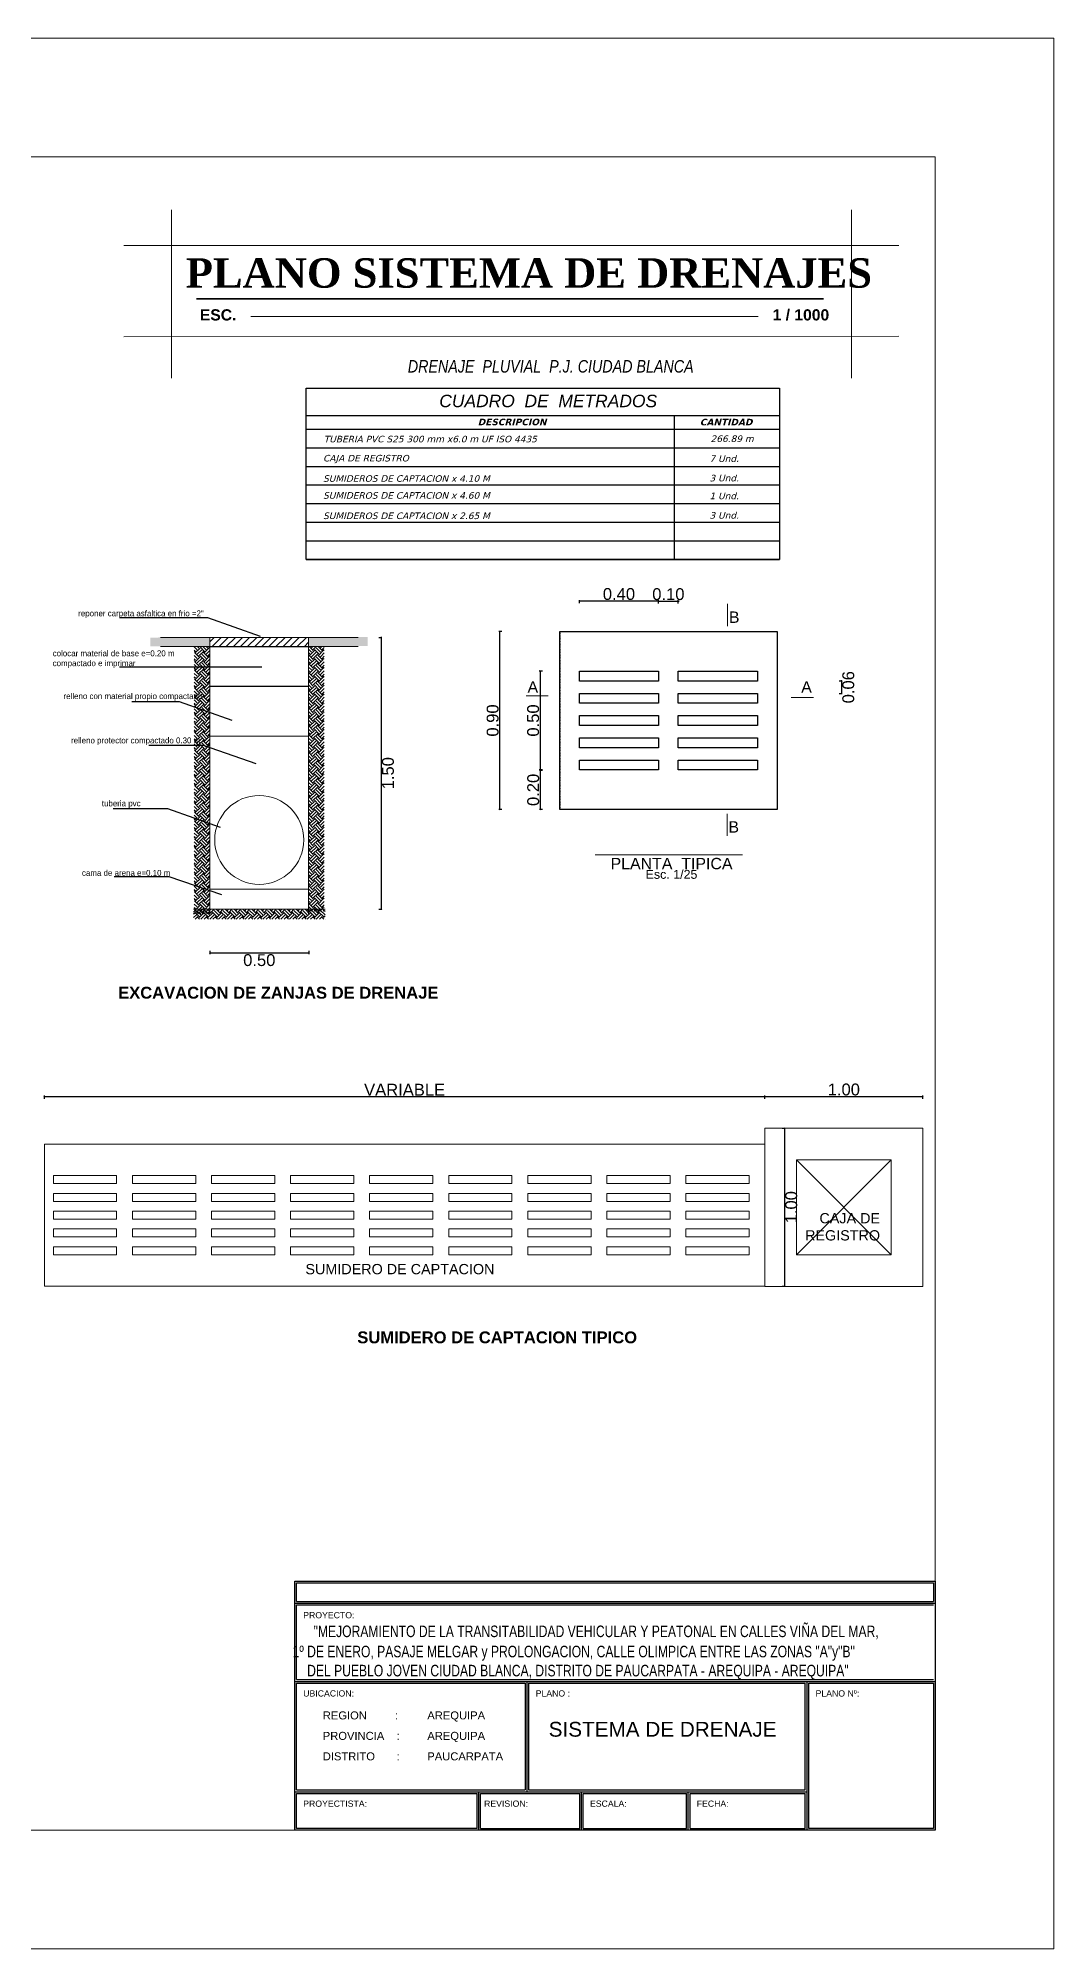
# Model space of a CAD drawing. Header units: millimetres. Extents: x 1977 to 2307, y 1030 to 1272.
# Drawn here: x 2178.4 to 2306.8, y 1030.2 to 1272 of the extents above; entities that cross this region are included whole.
import ezdxf

# ---------------------------------------------------------------- set-up
doc = ezdxf.new("R2010")
doc.units = ezdxf.units.MM
doc.linetypes.add('ACAD_ISO02W100', pattern=[15, 12, -3])
doc.layers.get('DEFPOINTS').update_dxf_attribs({"lineweight": 5})
for name, color, linetype, lineweight in [('00TRANSITO', 252, 'Continuous', 5), ('ACHURADO', 232, 'Continuous', 5), ('AREA-DEPORTIVA', 135, 'Continuous', 5), ('HATCH', 134, 'Continuous', 13), ('MARCO', 64, 'Continuous', 5), ('pluma 01', 252, 'Continuous', 9), ('TEXTO', 232, 'Continuous', 5), ('Textos', 3, 'Continuous', 15), ('textura arboles', 56, 'Continuous', 20), ('texturas', 40, 'Continuous', 5), ('veradas', 9, 'Continuous', 5)]:
    doc.layers.add(name, color=color, linetype=linetype, lineweight=lineweight)
doc.styles.add('Arial', font='arial.ttf')
doc.styles.add('R', font='arial.ttf')
doc.styles.get("Standard").update_dxf_attribs({"font": 'arial.ttf'})
doc.styles.add('TEXTO55', font='', dxfattribs={"height": 0.0875})
doc.styles.add('TEXTO65', font='arial.ttf', dxfattribs={"height": 1})
doc.styles.add('urb', font='arial.ttf', dxfattribs={"height": 15})
doc.styles.add('Z175', font='', dxfattribs={"height": 0.23})
doc.styles.get('TEXTO55').set_extended_font_data('Arial', bold=True)
doc.styles.get('Z175').set_extended_font_data('Times New Roman', bold=True)
doc.dimstyles.new('DET 2', dxfattribs={"dimtxt": 0.1, "dimasz": 0.05, "dimexe": 0.18, "dimexo": 0.5, "dimgap": 0.1, "dimtad": 0, "dimtih": 1, "dimtoh": 1, "dimlfac": 0.5, "dimzin": 4, "dimdsep": 46, "dimtxsty": 'TEXTO65', "dimblk": 'DOT', "dimcen": 2.5, "dimdle": 0.1, "dimclrt": 256, "dimadec": 0, "dimazin": 1, "dimtfac": 1, "dimtmove": 2, "dimatfit": 1, "dimfxl": 1, "dimtzin": 3, "dimarcsym": 0})
doc.dimstyles.get("Standard").update_dxf_attribs({"dimtxt": 0.18, "dimasz": 0.18, "dimexe": 0.18, "dimexo": 0.0625, "dimgap": 0.09, "dimtad": 0, "dimtih": 1, "dimtoh": 1, "dimdec": 4, "dimzin": 0, "dimdsep": 46, "dimtxsty": 'Standard', "dimcen": 0.09, "dimadec": 0, "dimazin": 0, "dimtfac": 1, "dimtdec": 4, "dimtofl": 0, "dimtmove": 0, "dimatfit": 3, "dimfxl": 1, "dimtolj": 1, "dimtzin": 0, "dimarcsym": 0})

# ---------------------------------------------------------------- blocks, each defined once
blk = doc.blocks.new('_Oblique')
at = {"color": 0, "linetype": 'ByBlock', "lineweight": -2}
blk.add_line((-0.5, -0.5), (0.5, 0.5), dxfattribs=at)
blk = doc.blocks.new('*D40')
at = {"color": 6, "lineweight": -2}
for p, q in [((2246.83, 1200.48), (2246.83, 1200.88)), ((2246.83, 1200.78), (2256.83, 1200.78)), ((2256.83, 1200.48), (2256.83, 1200.88))]:
    blk.add_line(p, q, dxfattribs=at)
at = {"layer": 'DEFPOINTS', "color": 0}
for p in [(2256.83, 1200.78), (2246.83, 1195.25), (2256.83, 1195.25)]:
    blk.add_point(p, dxfattribs=at)
at = {"color": 6, "lineweight": -2, "xscale": 0.1, "yscale": 0.1, "zscale": 0.1, "rotation": 180}
blk.add_blockref('_Oblique', (2246.83, 1200.78), dxfattribs=at)
at = {"color": 6, "lineweight": -2, "xscale": 0.1, "yscale": 0.1, "zscale": 0.1}
blk.add_blockref('_Oblique', (2256.83, 1200.78), dxfattribs=at)
at = {"color": 6, "lineweight": 0, "insert": (2251.83, 1201.64), "char_height": 1.5, "attachment_point": 5, "style": 'Arial'}
blk.add_mtext('0.40', dxfattribs=at)
blk = doc.blocks.new('*D41')
at = {"color": 6, "lineweight": -2}
for p, q in [((2242.15, 1191.89), (2241.75, 1191.89)), ((2241.85, 1191.89), (2241.85, 1179.39)), ((2242.15, 1179.39), (2241.75, 1179.39))]:
    blk.add_line(p, q, dxfattribs=at)
at = {"layer": 'DEFPOINTS', "color": 0}
for p in [(2244.33, 1191.89), (2241.85, 1179.39), (2244.33, 1179.39)]:
    blk.add_point(p, dxfattribs=at)
at = {"color": 6, "lineweight": -2, "xscale": 0.1, "yscale": 0.1, "zscale": 0.1}
for p, rotation in [((2241.85, 1191.89), 90), ((2241.85, 1179.39), 270)]:
    blk.add_blockref('_Oblique', p, dxfattribs=dict(at, rotation=rotation))
at = {"color": 6, "lineweight": 0, "insert": (2240.98, 1185.64), "char_height": 1.5, "attachment_point": 5, "rotation": 90, "style": 'Arial'}
blk.add_mtext('0.50', dxfattribs=at)
blk = doc.blocks.new('*D42')
at = {"color": 6, "lineweight": -2}
for p, q in [((2242.16, 1179.33), (2241.76, 1179.33)), ((2241.86, 1179.33), (2241.86, 1174.39)), ((2242.16, 1174.39), (2241.76, 1174.39))]:
    blk.add_line(p, q, dxfattribs=at)
at = {"layer": 'DEFPOINTS', "color": 0}
for p in [(2246.06, 1179.33), (2241.86, 1174.39), (2246.06, 1174.39)]:
    blk.add_point(p, dxfattribs=at)
at = {"color": 6, "lineweight": -2, "xscale": 0.1, "yscale": 0.1, "zscale": 0.1}
for p, rotation in [((2241.86, 1179.33), 90), ((2241.86, 1174.39), 270)]:
    blk.add_blockref('_Oblique', p, dxfattribs=dict(at, rotation=rotation))
at = {"color": 6, "lineweight": 0, "insert": (2240.99, 1176.86), "char_height": 1.5, "attachment_point": 5, "rotation": 90, "style": 'Arial'}
blk.add_mtext('0.20', dxfattribs=at)
blk = doc.blocks.new('*D43')
at = {"color": 6, "lineweight": -2}
for p, q in [((2237.03, 1196.89), (2236.63, 1196.89)), ((2236.73, 1196.89), (2236.73, 1174.39)), ((2237.03, 1174.39), (2236.63, 1174.39))]:
    blk.add_line(p, q, dxfattribs=at)
at = {"layer": 'DEFPOINTS', "color": 0}
for p in [(2255.02, 1196.89), (2236.73, 1174.39), (2255.02, 1174.39)]:
    blk.add_point(p, dxfattribs=at)
at = {"color": 6, "lineweight": -2, "xscale": 0.1, "yscale": 0.1, "zscale": 0.1}
for p, rotation in [((2236.73, 1196.89), 90), ((2236.73, 1174.39), 270)]:
    blk.add_blockref('_Oblique', p, dxfattribs=dict(at, rotation=rotation))
at = {"color": 6, "lineweight": 0, "insert": (2235.86, 1185.64), "char_height": 1.5, "attachment_point": 5, "rotation": 90, "style": 'Arial'}
blk.add_mtext('0.90', dxfattribs=at)
blk = doc.blocks.new('*D48')
at = {"color": 6, "lineweight": -2}
for p, q in [((2256.83, 1200.76), (2256.73, 1200.76)), ((2256.83, 1200.46), (2256.83, 1200.86)), ((2256.83, 1200.76), (2259.33, 1200.76)), ((2259.33, 1200.46), (2259.33, 1200.86)), ((2259.33, 1200.76), (2259.43, 1200.76))]:
    blk.add_line(p, q, dxfattribs=at)
at = {"layer": 'DEFPOINTS', "color": 0}
for p in [(2259.33, 1200.76), (2256.83, 1191.89), (2259.33, 1191.89)]:
    blk.add_point(p, dxfattribs=at)
at = {"color": 6, "lineweight": -2, "xscale": 0.1, "yscale": 0.1, "zscale": 0.1}
blk.add_blockref('_Oblique', (2256.83, 1200.76), dxfattribs=at)
at = {"color": 6, "lineweight": -2, "xscale": 0.1, "yscale": 0.1, "zscale": 0.1, "rotation": 180}
blk.add_blockref('_Oblique', (2259.33, 1200.76), dxfattribs=at)
at = {"color": 6, "lineweight": 0, "insert": (2258.08, 1201.62), "char_height": 1.5, "attachment_point": 5, "style": 'Arial'}
blk.add_mtext('0.10', dxfattribs=at)
blk = doc.blocks.new('*D49')
at = {"color": 6, "lineweight": -2}
for p, q in [((2279.68, 1190.64), (2280.08, 1190.64)), ((2279.98, 1190.64), (2279.98, 1190.74)), ((2279.98, 1190.64), (2279.98, 1189.07)), ((2279.68, 1189.07), (2280.08, 1189.07)), ((2279.98, 1189.07), (2279.98, 1188.97))]:
    blk.add_line(p, q, dxfattribs=at)
at = {"layer": 'DEFPOINTS', "color": 0}
for p in [(2269.33, 1190.64), (2269.33, 1189.07), (2279.98, 1189.07)]:
    blk.add_point(p, dxfattribs=at)
at = {"color": 6, "lineweight": -2, "xscale": 0.1, "yscale": 0.1, "zscale": 0.1}
for p, rotation in [((2279.98, 1190.64), 270), ((2279.98, 1189.07), 90)]:
    blk.add_blockref('_Oblique', p, dxfattribs=dict(at, rotation=rotation))
at = {"color": 6, "lineweight": 0, "insert": (2280.84, 1189.85), "char_height": 1.5, "attachment_point": 5, "rotation": 90, "style": 'Arial'}
blk.add_mtext('0.06', dxfattribs=at)
blk = doc.blocks.new('_DOT')
at = {"color": 0, "linetype": 'ByBlock'}
blk.add_line((-0.5, 0), (-1, 0), dxfattribs=at)
at = {"color": 0, "linetype": 'ByBlock', "const_width": 0.5}
blk.add_lwpolyline([(-0.25, 0, 1), (0.25, 0, 1)], format="xyb", close=True, dxfattribs=at)
blk = doc.blocks.new('*D44')
at = {"color": 6, "lineweight": -2}
for p, q in [((2200.08, 1156.48), (2200.08, 1156.08)), ((2212.61, 1156.18), (2200.08, 1156.18)), ((2212.61, 1156.48), (2212.61, 1156.08))]:
    blk.add_line(p, q, dxfattribs=at)
at = {"layer": 'DEFPOINTS', "color": 0}
for p in [(2200.08, 1161.16), (2212.61, 1161.16), (2200.08, 1156.18)]:
    blk.add_point(p, dxfattribs=at)
at = {"color": 6, "lineweight": -2, "xscale": 0.1, "yscale": 0.1, "zscale": 0.1, "rotation": 180}
blk.add_blockref('_Oblique', (2200.08, 1156.18), dxfattribs=at)
at = {"color": 6, "lineweight": -2, "xscale": 0.1, "yscale": 0.1, "zscale": 0.1}
blk.add_blockref('_Oblique', (2212.61, 1156.18), dxfattribs=at)
at = {"color": 6, "lineweight": 0, "insert": (2206.34, 1155.31), "char_height": 1.5, "attachment_point": 5, "style": 'Arial'}
blk.add_mtext('0.50', dxfattribs=at)
blk = doc.blocks.new('*D45')
at = {"color": 6, "lineweight": -2}
for p, q in [((2221.45, 1196.16), (2221.85, 1196.16)), ((2221.75, 1196.16), (2221.75, 1161.78)), ((2221.45, 1161.78), (2221.85, 1161.78))]:
    blk.add_line(p, q, dxfattribs=at)
at = {"layer": 'DEFPOINTS', "color": 0}
for p in [(2212.58, 1196.16), (2212.58, 1161.78), (2221.75, 1161.78)]:
    blk.add_point(p, dxfattribs=at)
at = {"color": 6, "lineweight": -2, "xscale": 0.1, "yscale": 0.1, "zscale": 0.1}
for p, rotation in [((2221.75, 1196.16), 90), ((2221.75, 1161.78), 270)]:
    blk.add_blockref('_Oblique', p, dxfattribs=dict(at, rotation=rotation))
at = {"color": 6, "lineweight": 0, "insert": (2222.62, 1178.97), "char_height": 1.5, "attachment_point": 5, "rotation": 90, "style": 'Arial'}
blk.add_mtext('1.50', dxfattribs=at)
blk = doc.blocks.new('caja')
at = {"layer": 'textura arboles', "color": 30}
for p, q in [((222823.463, 8167427.918), (222824.063, 8167427.318)), ((222824.063, 8167427.918), (222823.463, 8167427.318))]:
    blk.add_line(p, q, dxfattribs=at)
for points in [[(222823.263, 8167428.118), (222824.263, 8167428.118), (222824.263, 8167427.118), (222823.263, 8167427.118)], [(222823.463, 8167427.918), (222824.063, 8167427.918), (222824.063, 8167427.318), (222823.463, 8167427.318)]]:
    blk.add_lwpolyline(points, close=True, dxfattribs=at)
blk = doc.blocks.new('*D50')
at = {"color": 6, "lineweight": -2}
for p, q in [((2179.16, 1137.77), (2179.16, 1138.17)), ((2179.16, 1138.07), (2270.27, 1138.07)), ((2270.27, 1137.77), (2270.27, 1138.17))]:
    blk.add_line(p, q, dxfattribs=at)
at = {"layer": 'DEFPOINTS', "color": 0}
for p in [(2270.27, 1138.07), (2179.16, 1132.05), (2270.27, 1132.05)]:
    blk.add_point(p, dxfattribs=at)
at = {"color": 6, "lineweight": -2, "xscale": 0.1, "yscale": 0.1, "zscale": 0.1, "rotation": 180}
blk.add_blockref('_Oblique', (2179.16, 1138.07), dxfattribs=at)
at = {"color": 6, "lineweight": -2, "xscale": 0.1, "yscale": 0.1, "zscale": 0.1}
blk.add_blockref('_Oblique', (2270.27, 1138.07), dxfattribs=at)
at = {"color": 6, "lineweight": 0, "insert": (2224.72, 1138.92), "char_height": 1.5, "attachment_point": 5, "style": 'Arial'}
blk.add_mtext('VARIABLE', dxfattribs=at)
blk = doc.blocks.new('*D51')
at = {"color": 6, "lineweight": -2}
for p, q in [((2174.77, 1132.05), (2174.37, 1132.05)), ((2174.47, 1132.05), (2174.47, 1114.05)), ((2174.77, 1114.05), (2174.37, 1114.05))]:
    blk.add_line(p, q, dxfattribs=at)
at = {"layer": 'DEFPOINTS', "color": 0}
for p in [(2179.16, 1132.05), (2174.47, 1114.05), (2179.16, 1114.05)]:
    blk.add_point(p, dxfattribs=at)
at = {"color": 6, "lineweight": -2, "xscale": 0.1, "yscale": 0.1, "zscale": 0.1}
for p, rotation in [((2174.47, 1132.05), 90), ((2174.47, 1114.05), 270)]:
    blk.add_blockref('_Oblique', p, dxfattribs=dict(at, rotation=rotation))
at = {"color": 6, "lineweight": 0, "insert": (2173.6, 1123.05), "char_height": 1.5, "attachment_point": 5, "rotation": 90, "style": 'Arial'}
blk.add_mtext('0.90', dxfattribs=at)
blk = doc.blocks.new('*D52')
at = {"color": 6, "lineweight": -2}
for p, q in [((2270.27, 1137.77), (2270.27, 1138.17)), ((2270.27, 1138.07), (2290.27, 1138.07)), ((2290.27, 1137.77), (2290.27, 1138.17))]:
    blk.add_line(p, q, dxfattribs=at)
at = {"layer": 'DEFPOINTS', "color": 0}
for p in [(2290.27, 1138.07), (2290.27, 1134.05), (2270.27, 1132.05)]:
    blk.add_point(p, dxfattribs=at)
at = {"color": 6, "lineweight": -2, "xscale": 0.1, "yscale": 0.1, "zscale": 0.1, "rotation": 180}
blk.add_blockref('_Oblique', (2270.27, 1138.07), dxfattribs=at)
at = {"color": 6, "lineweight": -2, "xscale": 0.1, "yscale": 0.1, "zscale": 0.1}
blk.add_blockref('_Oblique', (2290.27, 1138.07), dxfattribs=at)
at = {"color": 6, "lineweight": 0, "insert": (2280.27, 1138.94), "char_height": 1.5, "attachment_point": 5, "style": 'Arial'}
blk.add_mtext('1.00', dxfattribs=at)
blk = doc.blocks.new('*D53')
at = {"color": 6, "lineweight": -2}
for p, q in [((2272.46, 1134.05), (2272.86, 1134.05)), ((2272.76, 1134.05), (2272.76, 1114.05)), ((2272.46, 1114.05), (2272.86, 1114.05))]:
    blk.add_line(p, q, dxfattribs=at)
at = {"layer": 'DEFPOINTS', "color": 0}
for p in [(2270.27, 1134.05), (2270.27, 1114.05), (2272.76, 1114.05)]:
    blk.add_point(p, dxfattribs=at)
at = {"color": 6, "lineweight": -2, "xscale": 0.1, "yscale": 0.1, "zscale": 0.1}
for p, rotation in [((2272.76, 1134.05), 90), ((2272.76, 1114.05), 270)]:
    blk.add_blockref('_Oblique', p, dxfattribs=dict(at, rotation=rotation))
at = {"color": 6, "lineweight": 0, "insert": (2273.62, 1124.05), "char_height": 1.5, "attachment_point": 5, "rotation": 90, "style": 'Arial'}
blk.add_mtext('1.00', dxfattribs=at)

msp = doc.modelspace()

# ---------------------------------------------------------------- hatches: boundary and pattern name
at = {"lineweight": 0}
h = msp.add_hatch(dxfattribs=at)
h.set_pattern_fill('LINE', color=2, scale=0.2, angle=45, style=0)
h.set_pattern_definition([(45, (2206.33374, 1195.5787), (-0.44901, 0.44901), [])])
h.paths.add_polyline_path([(2200.084, 1196.155), (2212.584, 1196.155), (2212.584, 1195.002), (2200.084, 1195.002)])
at = {"layer": 'HATCH'}
h = msp.add_hatch(dxfattribs=at)
h.set_pattern_fill('EARTH', color=256, scale=0.125, angle=45, style=0)
h.set_pattern_definition([(45, (-12883.635, -5147.35626), (1e-16, 1.122532015), [0.79375, -0.79375]), (45, (-12883.84546, -5147.1458), (1e-16, 1.122532015), [0.79375, -0.79375]), (45, (-12884.0559, -5146.9353), (1e-16, 1.122532015), [0.79375, -0.79375]), (135, (-12884.0559, -5146.795), (-1.122532015, 1e-16), [0.79375, -0.79375]), (135, (-12883.84546, -5146.5845), (-1.122532015, 1e-16), [0.79375, -0.79375]), (135, (-12883.635, -5146.37404), (-1.122532015, 1e-16), [0.79375, -0.79375])])
h.paths.add_polyline_path([(2200.084, 1194.999), (2198.121, 1195.005), (2198.123, 1161.193), (2200.084, 1161.155)])
h = msp.add_hatch(dxfattribs=at)
h.set_pattern_fill('EARTH', color=256, scale=0.125, angle=45, style=0)
h.set_pattern_definition([(45, (-12869.1744, -5146.5572), (1e-16, 1.122532015), [0.79375, -0.79375]), (45, (-12869.38486, -5146.3467), (1e-16, 1.122532015), [0.79375, -0.79375]), (45, (-12869.5953, -5146.1362), (1e-16, 1.122532015), [0.79375, -0.79375]), (135, (-12869.5953, -5145.9959), (-1.122532015, 1e-16), [0.79375, -0.79375]), (135, (-12869.38486, -5145.78544), (-1.122532015, 1e-16), [0.79375, -0.79375]), (135, (-12869.1744, -5145.575), (-1.122532015, 1e-16), [0.79375, -0.79375])])
h.paths.add_polyline_path([(2214.549, 1195.008), (2212.584, 1195.008), (2212.584, 1161.503), (2214.544, 1161.503)])
h = msp.add_hatch(dxfattribs=at)
h.set_pattern_fill('EARTH', color=256, scale=0.125, angle=45, style=0)
h.set_pattern_definition([(45, (-14296.4584, -4852.0003), (1e-16, 1.122532015), [0.79375, -0.79375]), (45, (-14296.6689, -4851.7898), (1e-16, 1.122532015), [0.79375, -0.79375]), (45, (-14296.8794, -4851.5793), (1e-16, 1.122532015), [0.79375, -0.79375]), (135, (-14296.8794, -4851.439), (-1.122532015, 1e-16), [0.79375, -0.79375]), (135, (-14296.6689, -4851.22855), (-1.122532015, 1e-16), [0.79375, -0.79375]), (135, (-14296.4584, -4851.0181), (-1.122532015, 1e-16), [0.79375, -0.79375])])
h.paths.add_polyline_path([(2198.019, 1161.753), (2198.019, 1160.495), (2214.658, 1160.495), (2214.658, 1161.753)])
at = {"layer": 'veradas'}
for points in [[(2200.046, 1196.177), (2192.576, 1196.137), (2192.576, 1195.028), (2200.046, 1195.028)], [(2220.048, 1196.198), (2212.578, 1196.158), (2212.578, 1195.05), (2220.048, 1195.05)]]:
    msp.add_hatch(color=256, dxfattribs=at).paths.add_polyline_path(points)

# ---------------------------------------------------------------- linework, layer by layer
for p, q in [((2212.267, 1224.246), (2272.155, 1224.246)), ((2258.793, 1224.246), (2258.793, 1206.009)), ((2212.267, 1222.517), (2272.155, 1222.517)), ((2212.267, 1220.159), (2272.155, 1220.159)), ((2212.267, 1217.8), (2272.155, 1217.8)), ((2212.267, 1215.442), (2272.155, 1215.442)), ((2212.267, 1213.084), (2272.155, 1213.084)), ((2212.267, 1210.726), (2272.155, 1210.726)), ((2212.267, 1210.726), (2272.155, 1210.726)), ((2212.267, 1208.367), (2272.155, 1208.367)), ((2212.267, 1206.009), (2272.155, 1206.009))]:
    msp.add_line(p, q)
at = {"color": 2, "lineweight": 30}
for p, q in [((2200.084, 1195.002), (2212.584, 1195.002)), ((2200.084, 1190.002), (2212.584, 1190.002))]:
    msp.add_line(p, q, dxfattribs=at)
at = {"color": 2, "lineweight": 0}
for p, q in [((2200.084, 1183.655), (2212.584, 1183.655)), ((2200.084, 1164.28), (2212.584, 1164.28)), ((2200.084, 1161.78), (2212.584, 1161.78))]:
    msp.add_line(p, q, dxfattribs=at)
at = {"color": 2}
for p, q in [((2210.823, 1073.945), (2291.823, 1073.945)), ((2210.823, 1064.045), (2291.823, 1064.045)), ((2240.184, 1064.045), (2240.184, 1050.095)), ((2275.623, 1045.215), (2275.623, 1064.045)), ((2210.823, 1050.095), (2275.623, 1050.095)), ((2234.107, 1045.215), (2234.107, 1050.095)), ((2247.091, 1045.215), (2247.091, 1050.095)), ((2260.591, 1045.215), (2260.591, 1050.095))]:
    msp.add_line(p, q, dxfattribs=at)
at = {"color": 8}
for p, q in [((2211.048, 1074.17), (2291.598, 1074.17)), ((2211.048, 1073.72), (2291.598, 1073.72)), ((2211.048, 1064.27), (2291.598, 1064.27)), ((2211.048, 1063.82), (2239.959, 1063.82)), ((2239.959, 1063.82), (2239.959, 1050.32)), ((2240.409, 1063.82), (2275.398, 1063.82)), ((2240.409, 1063.82), (2240.409, 1050.32)), ((2275.398, 1050.32), (2275.398, 1063.82)), ((2275.848, 1063.82), (2291.598, 1063.82)), ((2275.848, 1045.44), (2275.848, 1063.82)), ((2211.048, 1050.32), (2239.959, 1050.32)), ((2211.048, 1049.87), (2233.882, 1049.87)), ((2233.882, 1045.44), (2233.882, 1049.87)), ((2234.332, 1049.87), (2246.866, 1049.87)), ((2234.332, 1045.44), (2234.332, 1049.87)), ((2240.409, 1050.32), (2275.398, 1050.32)), ((2246.866, 1045.44), (2246.866, 1049.87)), ((2247.316, 1049.87), (2260.366, 1049.87)), ((2247.316, 1045.44), (2247.316, 1049.87)), ((2260.366, 1045.44), (2260.366, 1049.87)), ((2260.816, 1049.87), (2275.398, 1049.87)), ((2260.816, 1045.44), (2260.816, 1049.87)), ((2275.398, 1045.44), (2275.398, 1049.87)), ((2234.332, 1045.44), (2246.866, 1045.44)), ((2247.316, 1045.44), (2260.366, 1045.44)), ((2260.816, 1045.44), (2275.398, 1045.44))]:
    msp.add_line(p, q, dxfattribs=at)
msp.add_lwpolyline([(2272.155, 1206.009), (2212.267, 1206.009), (2212.267, 1227.707), (2272.155, 1227.707)], close=True)
at = {"color": 2, "lineweight": 0}
msp.add_lwpolyline([(2200.084, 1196.155), (2212.584, 1196.155), (2212.584, 1195.002), (2200.084, 1195.002)], close=True, dxfattribs=at)
at = {"color": 4}
msp.add_lwpolyline([(2210.823, 1076.745), (2291.823, 1076.745), (2291.823, 1045.215), (2210.823, 1045.215)], close=True, dxfattribs=at)
msp.add_lwpolyline([(2210.823, 1076.745), (2291.823, 1076.745), (2291.823, 1045.215), (2210.823, 1045.215)], close=True, dxfattribs=at)
at = {"color": 8}
for points in [[(2211.048, 1074.17), (2211.048, 1076.52), (2291.598, 1076.52), (2291.598, 1074.17)], [(2211.048, 1064.27), (2211.048, 1073.72)], [(2211.048, 1050.32), (2211.048, 1063.82)], [(2291.598, 1063.82), (2291.598, 1045.44), (2275.848, 1045.44)], [(2233.882, 1045.44), (2211.048, 1045.44), (2211.048, 1049.87)]]:
    msp.add_lwpolyline(points, dxfattribs=at)
at = {"color": 2, "lineweight": 0}
msp.add_circle((2206.334, 1170.53), 5.625, dxfattribs=at)
at = {"layer": 'ACHURADO', "color": 41, "linetype": 'ACAD_ISO02W100', "lineweight": -3, "ltscale": 0.005}
msp.add_line((2244.335, 1196.886), (2244.335, 1174.386), dxfattribs=at)
at = {"layer": 'ACHURADO', "color": 30, "lineweight": 30}
msp.add_lwpolyline([(2244.335, 1196.886), (2271.835, 1196.886), (2271.835, 1174.386), (2244.335, 1174.386)], close=True, dxfattribs=at)
for points in [[(2256.835, 1191.886), (2256.835, 1190.636), (2246.835, 1190.636), (2246.835, 1191.886), (2256.835, 1191.886)], [(2269.335, 1191.886), (2269.335, 1190.636), (2259.335, 1190.636), (2259.335, 1191.886), (2269.335, 1191.886)], [(2256.835, 1189.073), (2256.835, 1187.823), (2246.835, 1187.823), (2246.835, 1189.073), (2256.835, 1189.073)], [(2269.335, 1189.073), (2269.335, 1187.823), (2259.335, 1187.823), (2259.335, 1189.073), (2269.335, 1189.073)], [(2256.835, 1186.261), (2256.835, 1185.011), (2246.835, 1185.011), (2246.835, 1186.261), (2256.835, 1186.261)], [(2269.335, 1186.261), (2269.335, 1185.011), (2259.335, 1185.011), (2259.335, 1186.261), (2269.335, 1186.261)], [(2256.835, 1183.448), (2256.835, 1182.198), (2246.835, 1182.198), (2246.835, 1183.448), (2256.835, 1183.448)], [(2269.335, 1183.448), (2269.335, 1182.198), (2259.335, 1182.198), (2259.335, 1183.448), (2269.335, 1183.448)], [(2256.835, 1180.636), (2256.835, 1179.386), (2246.835, 1179.386), (2246.835, 1180.636), (2256.835, 1180.636)], [(2269.335, 1180.636), (2269.335, 1179.386), (2259.335, 1179.386), (2259.335, 1180.636), (2269.335, 1180.636)]]:
    msp.add_lwpolyline(points, dxfattribs=at)
at = {"layer": 'ACHURADO', "color": 30}
msp.add_lwpolyline([(2179.159, 1114.046), (2270.296, 1114.046), (2270.296, 1132.046), (2179.159, 1132.046)], close=True, dxfattribs=at)
for points in [[(2188.296, 1127.046), (2188.296, 1128.046), (2180.296, 1128.046), (2180.296, 1127.046), (2188.296, 1127.046)], [(2188.296, 1127.046), (2188.296, 1128.046), (2180.296, 1128.046), (2180.296, 1127.046), (2188.296, 1127.046)], [(2198.296, 1127.046), (2198.296, 1128.046), (2190.296, 1128.046), (2190.296, 1127.046), (2198.296, 1127.046)], [(2198.296, 1127.046), (2198.296, 1128.046), (2190.296, 1128.046), (2190.296, 1127.046), (2198.296, 1127.046)], [(2208.296, 1127.046), (2208.296, 1128.046), (2200.296, 1128.046), (2200.296, 1127.046), (2208.296, 1127.046)], [(2208.296, 1127.046), (2208.296, 1128.046), (2200.296, 1128.046), (2200.296, 1127.046), (2208.296, 1127.046)], [(2218.296, 1127.046), (2218.296, 1128.046), (2210.296, 1128.046), (2210.296, 1127.046), (2218.296, 1127.046)], [(2218.296, 1127.046), (2218.296, 1128.046), (2210.296, 1128.046), (2210.296, 1127.046), (2218.296, 1127.046)], [(2228.296, 1127.046), (2228.296, 1128.046), (2220.296, 1128.046), (2220.296, 1127.046), (2228.296, 1127.046)], [(2228.296, 1127.046), (2228.296, 1128.046), (2220.296, 1128.046), (2220.296, 1127.046), (2228.296, 1127.046)], [(2238.296, 1127.046), (2238.296, 1128.046), (2230.296, 1128.046), (2230.296, 1127.046), (2238.296, 1127.046)], [(2238.296, 1127.046), (2238.296, 1128.046), (2230.296, 1128.046), (2230.296, 1127.046), (2238.296, 1127.046)], [(2248.296, 1127.046), (2248.296, 1128.046), (2240.296, 1128.046), (2240.296, 1127.046), (2248.296, 1127.046)], [(2248.296, 1127.046), (2248.296, 1128.046), (2240.296, 1128.046), (2240.296, 1127.046), (2248.296, 1127.046)], [(2258.296, 1127.046), (2258.296, 1128.046), (2250.296, 1128.046), (2250.296, 1127.046), (2258.296, 1127.046)], [(2258.296, 1127.046), (2258.296, 1128.046), (2250.296, 1128.046), (2250.296, 1127.046), (2258.296, 1127.046)], [(2268.296, 1127.046), (2268.296, 1128.046), (2260.296, 1128.046), (2260.296, 1127.046), (2268.296, 1127.046)], [(2268.296, 1127.046), (2268.296, 1128.046), (2260.296, 1128.046), (2260.296, 1127.046), (2268.296, 1127.046)], [(2188.296, 1124.796), (2188.296, 1125.796), (2180.296, 1125.796), (2180.296, 1124.796), (2188.296, 1124.796)], [(2188.296, 1124.796), (2188.296, 1125.796), (2180.296, 1125.796), (2180.296, 1124.796), (2188.296, 1124.796)], [(2198.296, 1124.796), (2198.296, 1125.796), (2190.296, 1125.796), (2190.296, 1124.796), (2198.296, 1124.796)], [(2198.296, 1124.796), (2198.296, 1125.796), (2190.296, 1125.796), (2190.296, 1124.796), (2198.296, 1124.796)], [(2208.296, 1124.796), (2208.296, 1125.796), (2200.296, 1125.796), (2200.296, 1124.796), (2208.296, 1124.796)], [(2208.296, 1124.796), (2208.296, 1125.796), (2200.296, 1125.796), (2200.296, 1124.796), (2208.296, 1124.796)], [(2218.296, 1124.796), (2218.296, 1125.796), (2210.296, 1125.796), (2210.296, 1124.796), (2218.296, 1124.796)], [(2218.296, 1124.796), (2218.296, 1125.796), (2210.296, 1125.796), (2210.296, 1124.796), (2218.296, 1124.796)], [(2228.296, 1124.796), (2228.296, 1125.796), (2220.296, 1125.796), (2220.296, 1124.796), (2228.296, 1124.796)], [(2228.296, 1124.796), (2228.296, 1125.796), (2220.296, 1125.796), (2220.296, 1124.796), (2228.296, 1124.796)], [(2238.296, 1124.796), (2238.296, 1125.796), (2230.296, 1125.796), (2230.296, 1124.796), (2238.296, 1124.796)], [(2238.296, 1124.796), (2238.296, 1125.796), (2230.296, 1125.796), (2230.296, 1124.796), (2238.296, 1124.796)], [(2248.296, 1124.796), (2248.296, 1125.796), (2240.296, 1125.796), (2240.296, 1124.796), (2248.296, 1124.796)], [(2248.296, 1124.796), (2248.296, 1125.796), (2240.296, 1125.796), (2240.296, 1124.796), (2248.296, 1124.796)], [(2258.296, 1124.796), (2258.296, 1125.796), (2250.296, 1125.796), (2250.296, 1124.796), (2258.296, 1124.796)], [(2258.296, 1124.796), (2258.296, 1125.796), (2250.296, 1125.796), (2250.296, 1124.796), (2258.296, 1124.796)], [(2268.296, 1124.796), (2268.296, 1125.796), (2260.296, 1125.796), (2260.296, 1124.796), (2268.296, 1124.796)], [(2268.296, 1124.796), (2268.296, 1125.796), (2260.296, 1125.796), (2260.296, 1124.796), (2268.296, 1124.796)], [(2188.296, 1122.546), (2188.296, 1123.546), (2180.296, 1123.546), (2180.296, 1122.546), (2188.296, 1122.546)], [(2188.296, 1122.546), (2188.296, 1123.546), (2180.296, 1123.546), (2180.296, 1122.546), (2188.296, 1122.546)], [(2198.296, 1122.546), (2198.296, 1123.546), (2190.296, 1123.546), (2190.296, 1122.546), (2198.296, 1122.546)], [(2198.296, 1122.546), (2198.296, 1123.546), (2190.296, 1123.546), (2190.296, 1122.546), (2198.296, 1122.546)], [(2208.296, 1122.546), (2208.296, 1123.546), (2200.296, 1123.546), (2200.296, 1122.546), (2208.296, 1122.546)], [(2208.296, 1122.546), (2208.296, 1123.546), (2200.296, 1123.546), (2200.296, 1122.546), (2208.296, 1122.546)], [(2218.296, 1122.546), (2218.296, 1123.546), (2210.296, 1123.546), (2210.296, 1122.546), (2218.296, 1122.546)], [(2218.296, 1122.546), (2218.296, 1123.546), (2210.296, 1123.546), (2210.296, 1122.546), (2218.296, 1122.546)], [(2228.296, 1122.546), (2228.296, 1123.546), (2220.296, 1123.546), (2220.296, 1122.546), (2228.296, 1122.546)], [(2228.296, 1122.546), (2228.296, 1123.546), (2220.296, 1123.546), (2220.296, 1122.546), (2228.296, 1122.546)], [(2238.296, 1122.546), (2238.296, 1123.546), (2230.296, 1123.546), (2230.296, 1122.546), (2238.296, 1122.546)], [(2238.296, 1122.546), (2238.296, 1123.546), (2230.296, 1123.546), (2230.296, 1122.546), (2238.296, 1122.546)], [(2248.296, 1122.546), (2248.296, 1123.546), (2240.296, 1123.546), (2240.296, 1122.546), (2248.296, 1122.546)], [(2248.296, 1122.546), (2248.296, 1123.546), (2240.296, 1123.546), (2240.296, 1122.546), (2248.296, 1122.546)], [(2258.296, 1122.546), (2258.296, 1123.546), (2250.296, 1123.546), (2250.296, 1122.546), (2258.296, 1122.546)], [(2258.296, 1122.546), (2258.296, 1123.546), (2250.296, 1123.546), (2250.296, 1122.546), (2258.296, 1122.546)], [(2268.296, 1122.546), (2268.296, 1123.546), (2260.296, 1123.546), (2260.296, 1122.546), (2268.296, 1122.546)], [(2268.296, 1122.546), (2268.296, 1123.546), (2260.296, 1123.546), (2260.296, 1122.546), (2268.296, 1122.546)], [(2188.296, 1120.296), (2188.296, 1121.296), (2180.296, 1121.296), (2180.296, 1120.296), (2188.296, 1120.296)], [(2188.296, 1120.296), (2188.296, 1121.296), (2180.296, 1121.296), (2180.296, 1120.296), (2188.296, 1120.296)], [(2198.296, 1120.296), (2198.296, 1121.296), (2190.296, 1121.296), (2190.296, 1120.296), (2198.296, 1120.296)], [(2198.296, 1120.296), (2198.296, 1121.296), (2190.296, 1121.296), (2190.296, 1120.296), (2198.296, 1120.296)], [(2208.296, 1120.296), (2208.296, 1121.296), (2200.296, 1121.296), (2200.296, 1120.296), (2208.296, 1120.296)], [(2208.296, 1120.296), (2208.296, 1121.296), (2200.296, 1121.296), (2200.296, 1120.296), (2208.296, 1120.296)], [(2218.296, 1120.296), (2218.296, 1121.296), (2210.296, 1121.296), (2210.296, 1120.296), (2218.296, 1120.296)], [(2218.296, 1120.296), (2218.296, 1121.296), (2210.296, 1121.296), (2210.296, 1120.296), (2218.296, 1120.296)], [(2228.296, 1120.296), (2228.296, 1121.296), (2220.296, 1121.296), (2220.296, 1120.296), (2228.296, 1120.296)], [(2228.296, 1120.296), (2228.296, 1121.296), (2220.296, 1121.296), (2220.296, 1120.296), (2228.296, 1120.296)], [(2238.296, 1120.296), (2238.296, 1121.296), (2230.296, 1121.296), (2230.296, 1120.296), (2238.296, 1120.296)], [(2238.296, 1120.296), (2238.296, 1121.296), (2230.296, 1121.296), (2230.296, 1120.296), (2238.296, 1120.296)], [(2248.296, 1120.296), (2248.296, 1121.296), (2240.296, 1121.296), (2240.296, 1120.296), (2248.296, 1120.296)], [(2248.296, 1120.296), (2248.296, 1121.296), (2240.296, 1121.296), (2240.296, 1120.296), (2248.296, 1120.296)], [(2258.296, 1120.296), (2258.296, 1121.296), (2250.296, 1121.296), (2250.296, 1120.296), (2258.296, 1120.296)], [(2258.296, 1120.296), (2258.296, 1121.296), (2250.296, 1121.296), (2250.296, 1120.296), (2258.296, 1120.296)], [(2268.296, 1120.296), (2268.296, 1121.296), (2260.296, 1121.296), (2260.296, 1120.296), (2268.296, 1120.296)], [(2268.296, 1120.296), (2268.296, 1121.296), (2260.296, 1121.296), (2260.296, 1120.296), (2268.296, 1120.296)], [(2188.296, 1118.046), (2188.296, 1119.046), (2180.296, 1119.046), (2180.296, 1118.046), (2188.296, 1118.046)], [(2188.296, 1118.046), (2188.296, 1119.046), (2180.296, 1119.046), (2180.296, 1118.046), (2188.296, 1118.046)], [(2198.296, 1118.046), (2198.296, 1119.046), (2190.296, 1119.046), (2190.296, 1118.046), (2198.296, 1118.046)], [(2198.296, 1118.046), (2198.296, 1119.046), (2190.296, 1119.046), (2190.296, 1118.046), (2198.296, 1118.046)], [(2208.296, 1118.046), (2208.296, 1119.046), (2200.296, 1119.046), (2200.296, 1118.046), (2208.296, 1118.046)], [(2208.296, 1118.046), (2208.296, 1119.046), (2200.296, 1119.046), (2200.296, 1118.046), (2208.296, 1118.046)], [(2218.296, 1118.046), (2218.296, 1119.046), (2210.296, 1119.046), (2210.296, 1118.046), (2218.296, 1118.046)], [(2218.296, 1118.046), (2218.296, 1119.046), (2210.296, 1119.046), (2210.296, 1118.046), (2218.296, 1118.046)], [(2228.296, 1118.046), (2228.296, 1119.046), (2220.296, 1119.046), (2220.296, 1118.046), (2228.296, 1118.046)], [(2228.296, 1118.046), (2228.296, 1119.046), (2220.296, 1119.046), (2220.296, 1118.046), (2228.296, 1118.046)], [(2238.296, 1118.046), (2238.296, 1119.046), (2230.296, 1119.046), (2230.296, 1118.046), (2238.296, 1118.046)], [(2238.296, 1118.046), (2238.296, 1119.046), (2230.296, 1119.046), (2230.296, 1118.046), (2238.296, 1118.046)], [(2248.296, 1118.046), (2248.296, 1119.046), (2240.296, 1119.046), (2240.296, 1118.046), (2248.296, 1118.046)], [(2248.296, 1118.046), (2248.296, 1119.046), (2240.296, 1119.046), (2240.296, 1118.046), (2248.296, 1118.046)], [(2258.296, 1118.046), (2258.296, 1119.046), (2250.296, 1119.046), (2250.296, 1118.046), (2258.296, 1118.046)], [(2258.296, 1118.046), (2258.296, 1119.046), (2250.296, 1119.046), (2250.296, 1118.046), (2258.296, 1118.046)], [(2268.296, 1118.046), (2268.296, 1119.046), (2260.296, 1119.046), (2260.296, 1118.046), (2268.296, 1118.046)], [(2268.296, 1118.046), (2268.296, 1119.046), (2260.296, 1119.046), (2260.296, 1118.046), (2268.296, 1118.046)]]:
    msp.add_lwpolyline(points, dxfattribs=at)
at = {"layer": 'AREA-DEPORTIVA', "color": 5}
msp.add_lwpolyline([(1991.823, 1256.975), (2291.823, 1256.975), (2291.823, 1045.215), (1991.823, 1045.215)], close=True, dxfattribs=at)
at = {"layer": 'DEFPOINTS'}
msp.add_lwpolyline([(1976.823, 1271.975), (2306.823, 1271.975), (2306.823, 1030.215), (1976.823, 1030.215)], close=True, dxfattribs=at)
at = {"layer": 'MARCO', "color": 64}
for p, q in [((2195.231, 1228.95), (2195.231, 1250.264)), ((2281.25, 1228.95), (2281.25, 1250.264)), ((2189.197, 1245.761), (2287.234, 1245.761)), ((2189.197, 1234.203), (2287.234, 1234.259))]:
    msp.add_line(p, q, dxfattribs=at)
at = {"layer": 'MARCO', "color": 4, "lineweight": 35}
msp.add_line((2198.415, 1239.006), (2277.712, 1239.006), dxfattribs=at)
at = {"layer": 'pluma 01'}
msp.add_line((2267.464, 1168.657), (2248.837, 1168.657), dxfattribs=at)
at = {"layer": 'TEXTO', "color": 21}
msp.add_line((2205.252, 1236.755), (2269.435, 1236.755), dxfattribs=at)
at = {"layer": 'Textos'}
for p, q in [((2265.553, 1197.593), (2265.553, 1200.389)), ((2240.089, 1188.756), (2242.886, 1188.756)), ((2276.439, 1188.541), (2273.589, 1188.541)), ((2265.496, 1171.051), (2265.496, 1173.847))]:
    msp.add_line(p, q, dxfattribs=at)
at = {"layer": 'textura arboles'}
for p, q in [((2193.834, 1196.155), (2218.834, 1196.155)), ((2193.834, 1195.002), (2218.834, 1195.002)), ((2200.084, 1196.155), (2200.084, 1164.905)), ((2212.584, 1196.155), (2212.584, 1171.155)), ((2212.584, 1189.905), (2212.584, 1164.905)), ((2200.084, 1164.905), (2200.084, 1161.155)), ((2212.584, 1164.905), (2212.584, 1161.155)), ((2214.658, 1161.78), (2198.019, 1161.78))]:
    msp.add_line(p, q, dxfattribs=at)

# ---------------------------------------------------------------- block references
at = {"layer": 'ACHURADO', "color": 30, "xscale": -20, "yscale": 20, "zscale": 20, "rotation": 180}
msp.add_blockref('caja', (-4454194.985, 163349676.4), dxfattribs=at)

# ---------------------------------------------------------------- texts
for s, height, p in [('PROYECTO:', 0.7875, (2211.898, 1072.036)), ('UBICACION:', 0.7875, (2211.898, 1062.136)), ('PLANO :', 0.7875, (2241.297, 1062.136)), ('PLANO Nº:', 0.7875, (2276.698, 1062.136)), ('REGION         :', 1.0125, (2214.37, 1059.241)), ('AREQUIPA', 1.0125, (2227.591, 1059.241)), ('SISTEMA DE DRENAJE', 1.875, (2242.941, 1057.055)), ('PROVINCIA    :', 1.0125, (2214.37, 1056.65)), ('AREQUIPA', 1.0125, (2227.591, 1056.65)), ('DISTRITO       :', 1.0125, (2214.37, 1054.059)), ('PAUCARPATA', 1.0125, (2227.591, 1054.059)), ('PROYECTISTA:', 0.7875, (2211.898, 1048.186)), ('REVISION:', 0.7875, (2234.769, 1048.186)), ('ESCALA:', 0.7875, (2248.166, 1048.186)), ('FECHA:', 0.7875, (2261.666, 1048.186))]:
    msp.add_text(s, height=height).set_placement(p)
at = {"width": 0.75}
for s, p in [('"MEJORAMIENTO DE LA TRANSITABILIDAD VEHICULAR Y PEATONAL EN CALLES VIÑA DEL MAR, ', (2213.212, 1069.653)), (' 1º DE ENERO, PASAJE MELGAR y PROLONGACION, CALLE OLIMPICA ENTRE LAS ZONAS "A"y"B" ', (2210.131, 1067.099)), (' DEL PUEBLO JOVEN CIUDAD BLANCA, DISTRITO DE PAUCARPATA - AREQUIPA - AREQUIPA"', (2211.969, 1064.685))]:
    msp.add_text(s, height=1.4625, dxfattribs=at).set_placement(p)
at = {"width": 44.24466, "attachment_point": 1}
for s, insert, char_height in [('{\\fArial Narrow|b0|i1|c0|p34;DRENAJE  PLUVIAL  P.J. CIUDAD BLANCA}', (2225.126, 1231.246), 1.5777), ('{\\fArial|b0|i1|c0|p34;CUADRO  DE  METRADOS}', (2229.107, 1226.862), 1.5777), ('{\\fVerdana|b1|i1|c0|p34;DESCRIPCION}', (2233.967, 1223.829), 0.83037), ('{\\fVerdana|b1|i1|c0|p34;CANTIDAD}', (2262.06, 1223.815), 0.83037), ('{\\fVerdana|b0|i1|c0|p34;TUBERIA PVC S25 300 mm x6.0 m UF ISO 4435}', (2214.492, 1221.666), 0.83037), ('{\\fVerdana|b0|i1|c0|p34;266.89 m}', (2263.411, 1221.713), 0.83037), ('{\\fVerdana|b0|i1|c0|p34;CAJA DE REGISTRO}', (2214.404, 1219.249), 0.83037), ('{\\fVerdana|b0|i1|c0|p34;7 Und.}', (2263.278, 1219.191), 0.83037), ('{\\fVerdana|b0|i1|c0|p34;SUMIDEROS DE CAPTACION x 4.10 M}', (2214.404, 1216.676), 0.83037), ('{\\fVerdana|b0|i1|c0|p34;3 Und.}', (2263.278, 1216.726), 0.83037), ('{\\fVerdana|b0|i1|c0|p34;SUMIDEROS DE CAPTACION x 4.60 M}', (2214.404, 1214.533), 0.83037), ('{\\fVerdana|b0|i1|c0|p34;1 Und.}', (2263.278, 1214.474), 0.83037), ('{\\fVerdana|b0|i1|c0|p34;SUMIDEROS DE CAPTACION x 2.65 M}', (2214.404, 1211.96), 0.83037), ('{\\fVerdana|b0|i1|c0|p34;3 Und.}', (2263.278, 1212.01), 0.83037)]:
    msp.add_mtext(s, dxfattribs=dict(at, insert=insert, char_height=char_height))
at = {"layer": '00TRANSITO', "style": 'urb', "width": 1}
msp.add_text('Esc. 1/25', height=1.125, dxfattribs=at).set_placement((2255.2, 1165.609))
at = {"layer": 'TEXTO'}
for s, height, style, p in [('PLANO SISTEMA DE DRENAJES', 3.72685, 'Z175', (2197.04, 1240.41)), ('ESC.', 1.4178, 'TEXTO55', (2198.824, 1236.258)), ('1 / 1000', 1.4178, 'TEXTO55', (2271.261, 1236.259))]:
    msp.add_text(s, height=height, dxfattribs=dict(at, style=style)).set_placement(p)
for s, insert, char_height, width, attachment_point in [('{\\fBankGothic Lt BT|b0|i0|c0|p34;reponer carpeta asfaltica en frio =2"}', (2183.437, 1199.572), 0.75, 18.9573, 1), ('{\\fBankGothic Lt BT|b0|i0|c0|p34;colocar material de base e=0.20 m compactado e imprimar}', (2180.21, 1194.517), 0.75, 18.9573, 1), ('{\\fBankGothic Lt BT|b0|i0|c0|p34;relleno con material propio compactado}', (2181.578, 1189.098), 0.75, 18.79562, 1), ('{\\fBankGothic Lt BT|b0|i0|c0|p34;relleno protector compactado 0.30 m}', (2182.54, 1183.495), 0.75, 15.59931, 1), ('{\\fBankGothic Lt BT|b0|i0|c0|p34;tuberia pvc}', (2186.425, 1175.526), 0.75, 14.77748, 1), ('{\\fBankGothic Lt BT|b0|i0|c0|p34;cama de arena e=0.10 m}', (2183.912, 1166.733), 0.75, 14.77748, 1), ('CAJA DE \\PREGISTRO', (2284.854, 1123.311), 1.3, 26.0834, 3), ('SUMIDERO DE CAPTACION', (2236.085, 1116.87), 1.3, 26.0834, 3)]:
    msp.add_mtext(s, dxfattribs=dict(at, insert=insert, char_height=char_height, width=width, attachment_point=attachment_point))
at = {"layer": 'Textos', "attachment_point": 6, "style": 'R'}
for s, insert, char_height in [('B', (2267.073, 1198.716), 1.44), ('A', (2241.61, 1189.879), 1.44), ('A', (2276.222, 1189.879), 1.44), ('B', (2267.017, 1172.174), 1.44), ('PLANTA  TIPICA', (2266.195, 1167.525), 1.44), ('{\\fArial|b1|i0|c0|p34;EXCAVACION DE ZANJAS DE DRENAJE }', (2229.001, 1151.182), 1.5), ('{\\fArial|b1|i0|c0|p34;SUMIDERO DE CAPTACION TIPICO}', (2254.121, 1107.572), 1.5)]:
    msp.add_mtext(s, dxfattribs=dict(at, insert=insert, char_height=char_height))

# ---------------------------------------------------------------- dimensions: what is measured, and where the dimension line sits
at = {"color": 2, "lineweight": 0}
for p1, p2, distance, text, picture, middle in [((2246.835, 1195.248), (2256.835, 1195.248), 5.531, '0.40', '*D40', (2251.835, 1201.644)), ((2256.835, 1191.886), (2259.335, 1191.886), 8.872, '0.10', '*D48', (2258.085, 1201.623)), ((2255.02, 1196.886), (2255.02, 1174.386), -18.293, '0.90', '*D43', (2235.861, 1185.636)), ((2212.584, 1196.155), (2212.584, 1161.78), 9.17, '1.50', '*D45', (2222.619, 1178.968)), ((2244.335, 1191.886), (2244.335, 1179.386), -2.486, '0.50', '*D41', (2240.983, 1185.636)), ((2269.335, 1190.636), (2269.335, 1189.073), 10.642, '0.06', '*D49', (2280.842, 1189.854)), ((2246.055, 1179.335), (2246.055, 1174.386), -4.198, '0.20', '*D42', (2240.992, 1176.86)), ((2212.605, 1161.155), (2200.084, 1161.155), 4.977, '0.50', '*D44', (2206.345, 1155.313))]:
    dim = msp.add_aligned_dim(p1=p1, p2=p2, distance=distance, text=text, dimstyle='Standard', override={"dimtxt": 1.5, "dimasz": 0.1, "dimexe": 0.1, "dimexo": 0.1, "dimgap": 0.1, "dimtad": 2, "dimtih": 0, "dimtoh": 0, "dimdec": 2, "dimzin": 1, "dimtxsty": 'Arial', "dimblk": 'Oblique', "dimcen": 2.5, "dimclrd": 6, "dimclre": 6, "dimclrt": 6, "dimtdec": 2, "dimtix": 1, "dimtofl": 1, "dimfxl": 0.3, "dimfxlon": 1, "dimtolj": 0, "dimtzin": 8}, dxfattribs=at)
    dim.commit()
    dim.dimension.update_dxf_attribs({"geometry": picture, "text_midpoint": middle})
for base, p1, p2, text, picture, middle in [((2270.272, 1138.072), (2179.159, 1132.046), (2270.272, 1132.046), 'VARIABLE', '*D50', (2224.715, 1138.922)), ((2290.272, 1138.072), (2270.272, 1132.046), (2290.272, 1134.045), '1.00', '*D52', (2280.272, 1138.938))]:
    dim = msp.add_linear_dim(base=base, p1=p1, p2=p2, text=text, dimstyle='Standard', override={"dimtxt": 1.5, "dimasz": 0.1, "dimexe": 0.1, "dimexo": 0.1, "dimgap": 0.1, "dimtad": 2, "dimtih": 0, "dimtoh": 0, "dimdec": 2, "dimzin": 1, "dimtxsty": 'Arial', "dimblk": 'Oblique', "dimcen": 2.5, "dimclrd": 6, "dimclre": 6, "dimclrt": 6, "dimtdec": 2, "dimtix": 1, "dimtofl": 1, "dimfxl": 0.3, "dimfxlon": 1, "dimtolj": 0, "dimtzin": 8}, dxfattribs=at)
    dim.commit()
    dim.dimension.update_dxf_attribs({"geometry": picture, "text_midpoint": middle})
for base, p1, p2, text, picture, middle in [((2272.756, 1114.045), (2270.272, 1134.045), (2270.272, 1114.045), '1.00', '*D53', (2273.622, 1124.045)), ((2174.468, 1114.046), (2179.159, 1132.046), (2179.159, 1114.046), '0.90', '*D51', (2173.603, 1123.046))]:
    dim = msp.add_linear_dim(base=base, p1=p1, p2=p2, angle=90, text=text, dimstyle='Standard', override={"dimtxt": 1.5, "dimasz": 0.1, "dimexe": 0.1, "dimexo": 0.1, "dimgap": 0.1, "dimtad": 2, "dimtih": 0, "dimtoh": 0, "dimdec": 2, "dimzin": 1, "dimtxsty": 'Arial', "dimblk": 'Oblique', "dimcen": 2.5, "dimclrd": 6, "dimclre": 6, "dimclrt": 6, "dimtdec": 2, "dimtix": 1, "dimtofl": 1, "dimfxl": 0.3, "dimfxlon": 1, "dimtolj": 0, "dimtzin": 8}, dxfattribs=at)
    dim.commit()
    dim.dimension.update_dxf_attribs({"geometry": picture, "text_midpoint": middle})

# ---------------------------------------------------------------- leaders
at = {"layer": 'texturas'}
for points in [[(2206.499, 1196.27), (2199.83, 1198.622), (2188.644, 1198.622)], [(2206.677, 1192.391), (2199.83, 1192.391), (2188.644, 1192.391)], [(2202.918, 1185.66), (2196.249, 1188.013), (2190.225, 1188.013)], [(2205.947, 1180.144), (2199.278, 1182.496), (2192.377, 1182.496)], [(2201.424, 1172.106), (2194.755, 1174.458), (2187.854, 1174.458)], [(2201.614, 1163.59), (2194.938, 1165.839), (2187.998, 1165.839)]]:
    msp.add_leader(points, dimstyle='DET 2', dxfattribs=at)

doc.saveas('drawing.dxf')
